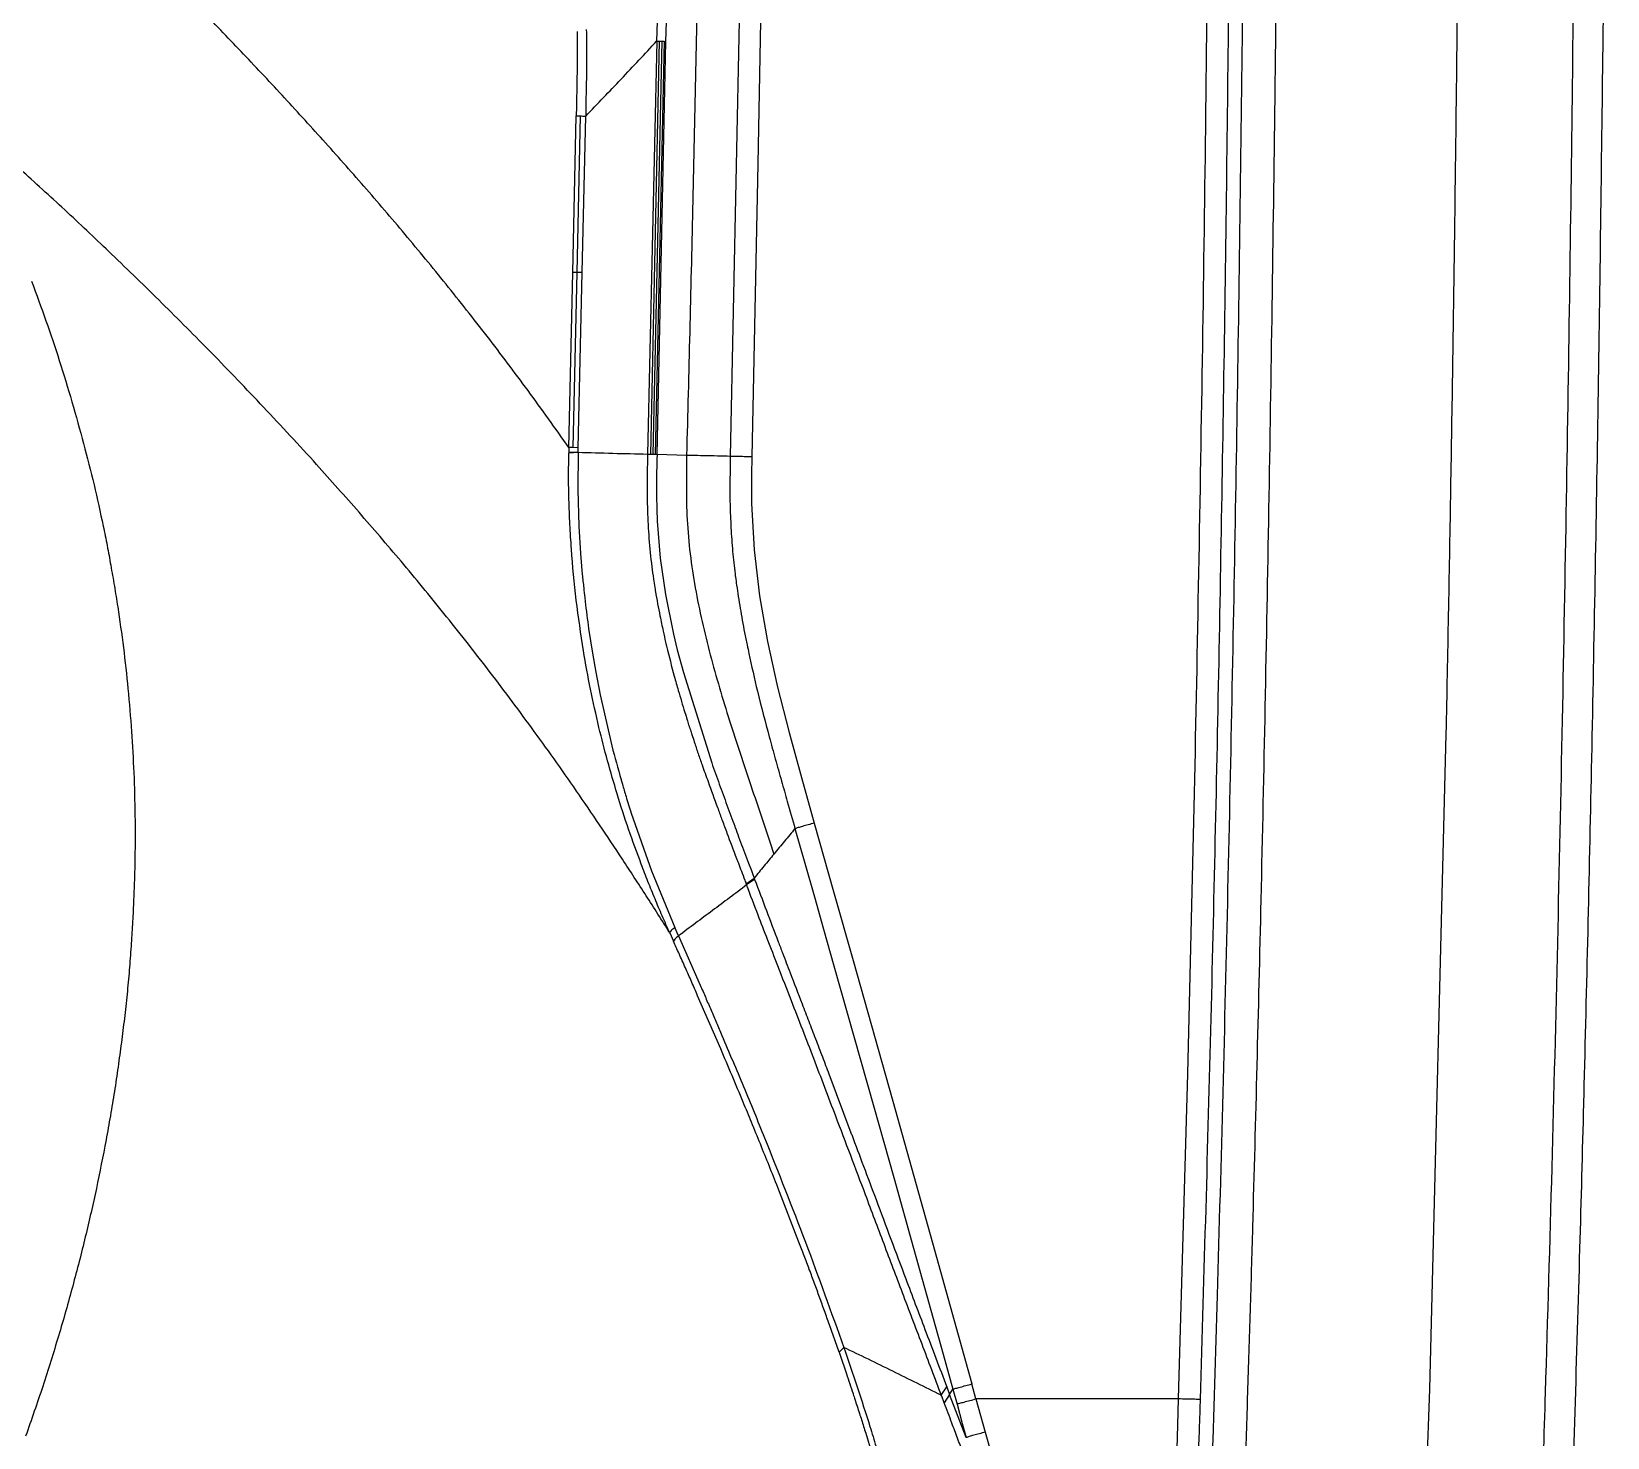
# Model space of a CAD drawing. Extents: x -51 to 27, y -13 to 136.
# Drawn here: x 17.06 to 27.29, y 25.45 to 34.58 of the extents above; entities that cross this region are included whole.
import ezdxf

# ---------------------------------------------------------------- set-up
doc = ezdxf.new("R2010")
doc.units = 0
doc.header["$MEASUREMENT"] = 0
doc.layers.add('GEOMETRY', color=2, linetype='Continuous', lineweight=25)

# ---------------------------------------------------------------- blocks, each defined once
blk = doc.blocks.new('2026 MONTERREY-BLOOM')
at = {"layer": 'GEOMETRY'}
for p, q in [((32.8, -49.07), (32.797, -49.198)), ((32.858, -49.199), (32.861, -49.071)), ((33.333, -49.064), (33.315, -50.007)), ((33.473, -49.067), (33.455, -49.994)), ((32.798, -49.198), (32.739, -51.881)), ((32.815, -49.198), (32.757, -51.881)), ((32.832, -49.198), (32.773, -51.882)), ((32.846, -49.198), (32.788, -51.882)), ((32.797, -49.198), (32.815, -49.198)), ((32.8, -51.882), (32.858, -49.199)), ((32.815, -49.198), (32.832, -49.198)), ((32.832, -49.198), (32.846, -49.198)), ((32.846, -49.198), (32.858, -49.199)), ((32.279, -49.496), (32.278, -49.587)), ((32.254, -50.699), (32.276, -49.683)), ((32.281, -50.699), (32.303, -49.683)), ((32.315, -50.7), (32.337, -49.684)), ((33.315, -50.007), (33.276, -51.894)), ((33.455, -49.994), (33.416, -51.897)), ((32.228, -51.837), (32.254, -50.699)), ((32.281, -50.699), (32.254, -50.699)), ((32.255, -51.837), (32.281, -50.699)), ((32.315, -50.7), (32.281, -50.699)), ((32.289, -51.838), (32.315, -50.7)), ((32.228, -51.837), (32.227, -51.867)), ((32.227, -51.867), (32.227, -51.872)), ((32.288, -51.869), (32.227, -51.867)), ((32.288, -51.869), (32.227, -51.872)), ((32.255, -51.837), (32.228, -51.837)), ((32.289, -51.838), (32.255, -51.837)), ((32.288, -51.869), (32.287, -52.109)), ((32.288, -51.869), (32.289, -51.838)), ((32.992, -51.887), (32.8, -51.882)), ((33.413, -52.05), (33.414, -52.2)), ((32.287, -52.109), (32.293, -52.347)), ((33.414, -52.2), (33.43, -52.5)), ((32.293, -52.347), (32.304, -52.524)), ((32.802, -52.315), (32.813, -52.475)), ((32.813, -52.475), (32.821, -52.554)), ((32.304, -52.524), (32.315, -52.66)), ((32.821, -52.554), (32.856, -52.791)), ((33.43, -52.5), (33.466, -52.799)), ((32.856, -52.791), (32.908, -53.048)), ((33.466, -52.799), (33.518, -53.096)), ((32.356, -53.012), (32.381, -53.171)), ((32.908, -53.048), (32.932, -53.15)), ((33.518, -53.096), (33.583, -53.392)), ((32.381, -53.171), (32.402, -53.296)), ((32.932, -53.15), (32.971, -53.297)), ((32.402, -53.296), (32.431, -53.443)), ((32.971, -53.297), (33.155, -53.883)), ((33.583, -53.392), (33.658, -53.686)), ((32.431, -53.443), (32.507, -53.774)), ((33.658, -53.686), (33.738, -53.98)), ((37.923, -53.695), (37.815, -57.951)), ((33.738, -53.98), (33.821, -54.275)), ((36.288, -54.08), (36.245, -55.903)), ((32.633, -54.21), (32.764, -54.585)), ((33.696, -54.311), (33.759, -54.536)), ((33.821, -54.275), (33.947, -54.719)), ((33.356, -54.432), (33.394, -54.535)), ((33.394, -54.535), (33.413, -54.584)), ((33.759, -54.536), (33.822, -54.755)), ((32.764, -54.585), (32.915, -54.953)), ((33.379, -54.669), (33.431, -54.632)), ((33.434, -54.641), (33.382, -54.677)), ((33.413, -54.584), (33.422, -54.608)), ((33.422, -54.608), (33.429, -54.626)), ((33.429, -54.626), (33.43, -54.629)), ((33.43, -54.629), (33.431, -54.632)), ((33.431, -54.632), (33.434, -54.641)), ((33.382, -54.677), (33.379, -54.669)), ((33.947, -54.719), (34.073, -55.167)), ((33.822, -54.755), (33.881, -54.964)), ((32.883, -54.988), (32.907, -55.043)), ((32.939, -55.008), (32.915, -54.953)), ((32.939, -55.008), (33.081, -55.328)), ((33.881, -54.964), (33.949, -55.202)), ((33.949, -55.202), (34.208, -56.117)), ((34.073, -55.167), (34.331, -56.082)), ((33.214, -55.741), (33.064, -55.396)), ((33.916, -55.904), (34.059, -56.286)), ((36.245, -55.903), (36.185, -58.014)), ((34.208, -56.117), (34.337, -56.577)), ((34.331, -56.082), (34.589, -57.001)), ((34.337, -56.577), (34.466, -57.035)), ((33.722, -56.996), (33.584, -56.641)), ((34.466, -57.035), (34.594, -57.493)), ((34.589, -57.001), (34.844, -57.917)), ((34.594, -57.493), (34.658, -57.723)), ((33.983, -57.712), (33.92, -57.533)), ((34.013, -57.68), (33.983, -57.712)), ((33.983, -57.712), (33.987, -57.724)), ((33.987, -57.724), (34.03, -57.852)), ((34.658, -57.723), (34.721, -57.951)), ((34.871, -58.014), (34.844, -57.917)), ((34.646, -57.991), (34.682, -57.937)), ((34.7, -57.985), (34.665, -58.04)), ((34.7, -57.985), (34.721, -57.951)), ((34.807, -58.265), (34.7, -57.985)), ((34.721, -57.951), (34.748, -58.048)), ((34.871, -58.014), (34.931, -58.231)), ((36.185, -58.014), (34.871, -58.014)), ((36.185, -58.014), (36.179, -58.186)), ((37.815, -57.951), (37.742, -60.078)), ((34.748, -58.048), (34.782, -58.174)), ((34.782, -58.174), (34.807, -58.265)), ((36.179, -58.186), (36.173, -58.412)), ((34.155, -58.238), (34.232, -58.497)), ((34.931, -58.231), (34.967, -58.361)), ((36.319, -58.256), (36.314, -58.41))]:
    blk.add_line(p, q, dxfattribs=at)
at = {"layer": 'GEOMETRY', "flags": 128}
for points in [[(36.327, -58.019), (36.326, -58.037), (36.325, -58.055)], [(36.325, -58.055), (36.324, -58.085), (36.324, -58.114)]]:
    blk.add_lwpolyline(points, dxfattribs=at)
at = {"layer": 'GEOMETRY'}
for points, knots in [([(36.859, -38.985), (36.859, -39.022), (36.859, -39.104), (36.859, -39.239), (36.859, -39.396), (36.859, -39.568), (36.859, -39.736), (36.859, -39.877), (36.859, -39.976), (36.859, -40.077), (36.859, -40.194), (36.859, -40.34), (36.859, -40.483), (36.859, -40.621), (36.859, -40.823), (36.859, -41.098), (36.859, -41.453), (36.859, -41.82), (36.858, -42.212), (36.858, -42.618), (36.857, -43.039), (36.855, -43.462), (36.854, -43.893), (36.852, -44.335), (36.849, -45.064), (36.843, -46.07), (36.836, -47.022), (36.831, -47.633), (36.828, -47.913), (36.826, -48.213), (36.822, -48.535), (36.819, -48.88), (36.815, -49.226), (36.807, -49.906), (36.793, -50.909), (36.772, -52.226), (36.748, -53.511), (36.723, -54.715), (36.695, -55.842), (36.674, -56.641), (36.659, -57.171), (36.651, -57.441), (36.643, -57.709), (36.634, -57.975), (36.626, -58.239), (36.607, -58.826), (36.576, -59.723), (36.54, -60.635), (36.515, -61.236), (36.502, -61.54), (36.489, -61.84), (36.474, -62.155), (36.458, -62.501), (36.434, -63.003), (36.402, -63.633), (36.361, -64.364), (36.324, -64.988), (36.291, -65.509), (36.264, -65.92), (36.245, -66.194), (36.235, -66.339), (36.232, -66.374), (36.23, -66.409), (36.227, -66.443), (36.224, -66.478), (36.222, -66.512), (36.219, -66.547), (36.202, -66.781), (36.169, -67.208), (36.117, -67.82), (36.064, -68.396), (36.011, -68.934), (35.958, -69.431), (35.907, -69.882), (35.858, -70.263), (35.795, -70.569), (35.731, -70.824), (35.665, -71.043), (35.608, -71.209), (35.566, -71.323), (35.532, -71.409), (35.497, -71.495), (35.461, -71.58), (35.423, -71.664), (35.351, -71.817), (35.28, -71.955), (35.211, -72.079), (35.186, -72.123), (35.158, -72.17), (35.119, -72.236), (34.999, -72.43), (34.784, -72.739), (34.483, -73.096), (34.184, -73.398), (33.895, -73.652), (33.59, -73.886), (33.269, -74.098), (32.934, -74.287), (32.564, -74.465), (32.157, -74.623), (31.712, -74.754), (31.259, -74.849), (30.8, -74.902), (30.344, -74.954), (29.886, -75.002), (29.441, -75.046), (29.006, -75.087), (28.583, -75.124), (28.161, -75.158), (27.739, -75.191), (27.315, -75.223), (26.731, -75.263), (25.992, -75.311), (25.095, -75.363), (24.191, -75.41), (23.309, -75.453), (22.377, -75.495), (21.391, -75.536), (20.304, -75.576), (19.184, -75.614), (18.079, -75.647), (16.991, -75.677), (16.207, -75.696), (15.689, -75.708), (15.444, -75.713), (15.198, -75.719), (14.951, -75.724), (14.703, -75.729), (14.453, -75.734), (13.759, -75.748), (12.604, -75.768), (11.388, -75.786), (10.554, -75.796), (10.116, -75.801), (9.68, -75.806), (9.248, -75.81), (8.828, -75.814), (8.28, -75.819), (7.585, -75.825), (6.735, -75.83), (5.853, -75.835), (4.966, -75.839), (3.975, -75.842), (2.91, -75.844), (1.754, -75.846), (0.609, -75.847), (-0.455, -75.847), (-1.44, -75.846), (-2.343, -75.845), (-3.238, -75.843), (-3.829, -75.842), (-4.118, -75.841)], [0, 0, 0, 0, 0.0015205, 0.0033457, 0.0054756, 0.007915, 0.0103829, 0.0122963, 0.0136552, 0.0144139, 0.0164289, 0.0184285, 0.0203659, 0.0222411, 0.0240541, 0.0286038, 0.0334271, 0.0385312, 0.0435423, 0.0493867, 0.0550992, 0.0606799, 0.0666233, 0.0726617, 0.0786535, 0.0963497, 0.113627, 0.1174481, 0.121248, 0.1250268, 0.1296573, 0.1343866, 0.1390883, 0.1437626, 0.1620811, 0.1799649, 0.1974138, 0.2144282, 0.2290414, 0.2433183, 0.2470019, 0.2506624, 0.2542999, 0.2579143, 0.2615057, 0.265074, 0.2818429, 0.2980744, 0.3022367, 0.3063621, 0.3104507, 0.3145025, 0.3191882, 0.3245637, 0.3349686, 0.3449124, 0.3543951, 0.3604013, 0.3662067, 0.3711496, 0.3716267, 0.3721023, 0.3725764, 0.3730489, 0.37352, 0.3739896, 0.3744577, 0.3749243, 0.3835541, 0.3918977, 0.3999554, 0.4071383, 0.4139151, 0.4202961, 0.4256539, 0.4295637, 0.4329884, 0.436386, 0.4388658, 0.4401192, 0.4413721, 0.4426249, 0.443878, 0.4451317, 0.4463864, 0.4507691, 0.4514578, 0.4521466, 0.4528356, 0.4537108, 0.455254, 0.4621392, 0.4690242, 0.4742408, 0.4794587, 0.4846756, 0.4898923, 0.4951112, 0.5003286, 0.5066101, 0.5128922, 0.519174, 0.5254609, 0.5317008, 0.5378835, 0.5442016, 0.5499516, 0.55566, 0.5615042, 0.5671845, 0.5729289, 0.5788098, 0.5910574, 0.6030653, 0.6154142, 0.6279319, 0.6390692, 0.6533928, 0.6681633, 0.6833808, 0.6990455, 0.7132005, 0.7277021, 0.7310052, 0.7343258, 0.7376638, 0.7410194, 0.7443924, 0.7477829, 0.7511908, 0.7726989, 0.7948379, 0.8007406, 0.8066865, 0.8126757, 0.8184869, 0.8242755, 0.829799, 0.8408264, 0.8525895, 0.8644161, 0.8767764, 0.8887042, 0.904785, 0.9201624, 0.9358208, 0.9514061, 0.963534, 0.9759348, 0.9882033, 1, 1, 1, 1]), ([(36.643, -38.985), (36.643, -39.828), (36.644, -41.551), (36.638, -44.154), (36.623, -46.796), (36.598, -49.436), (36.56, -52.073), (36.508, -54.709), (36.443, -57.234), (36.364, -59.65), (36.27, -61.957), (36.155, -64.262), (36.031, -66.228), (35.9, -67.852), (35.802, -68.877), (35.716, -69.638), (35.663, -70.134), (35.567, -70.618), (35.44, -71.049), (35.293, -71.432), (35.137, -71.768), (34.958, -72.092), (34.757, -72.403), (34.535, -72.7), (34.293, -72.981), (34.032, -73.244), (33.754, -73.488), (33.46, -73.713), (33.15, -73.917), (32.828, -74.099), (32.47, -74.269), (32.078, -74.421), (31.65, -74.547), (31.21, -74.637), (30.76, -74.689), (30.304, -74.741), (29.845, -74.789), (29.117, -74.861), (28.118, -74.947), (26.517, -75.064), (24.581, -75.177), (22.165, -75.291), (19.603, -75.387), (16.893, -75.466), (14.119, -75.527), (11.282, -75.573), (9.295, -75.594), (8.222, -75.603), (8.062, -75.605), (7.902, -75.606), (7.75, -75.607), (7.619, -75.608), (7.509, -75.609), (7.406, -75.61), (7.287, -75.61), (6.823, -75.614), (5.731, -75.62), (3.332, -75.628), (-0.049, -75.632), (-2.762, -75.627), (-4.118, -75.625)], [0, 0, 0, 0, 0.034488, 0.070526, 0.106569, 0.142591, 0.178588, 0.214528, 0.250471, 0.281965, 0.313469, 0.344975, 0.376447, 0.394063, 0.411668, 0.418581, 0.425411, 0.432079, 0.438744, 0.443794, 0.448844, 0.453894, 0.458943, 0.463993, 0.469043, 0.474092, 0.479142, 0.484192, 0.489242, 0.494293, 0.499343, 0.505424, 0.511505, 0.517586, 0.523766, 0.530042, 0.536349, 0.542658, 0.560012, 0.577374, 0.608371, 0.639386, 0.67635, 0.71332, 0.75032, 0.789907, 0.829466, 0.831649, 0.833831, 0.836013, 0.838185, 0.84005, 0.841408, 0.842657, 0.844259, 0.846315, 0.861623, 0.88897, 0.944497, 1, 1, 1, 1]), ([(38.789, -38.985), (38.789, -39.144), (38.79, -39.479), (38.79, -40.007), (38.79, -40.584), (38.79, -41.209), (38.789, -41.879), (38.788, -42.59), (38.786, -43.369), (38.784, -44.213), (38.779, -45.124), (38.774, -46.073), (38.767, -47.056), (38.757, -48.168), (38.744, -49.41), (38.726, -50.782), (38.704, -52.185), (38.678, -53.613), (38.647, -55.058), (38.611, -56.514), (38.582, -57.487), (38.567, -57.974)], [0, 0, 0, 0, 0.025085, 0.052924, 0.083385, 0.116332, 0.151634, 0.189155, 0.228763, 0.274582, 0.322586, 0.372596, 0.424436, 0.477926, 0.548269, 0.620638, 0.694667, 0.769986, 0.846227, 0.923021, 1, 1, 1, 1]), ([(38.024, -45.524), (38.021, -46.1), (38.013, -47.236), (37.997, -48.916), (37.977, -50.55), (37.953, -52.138), (37.933, -53.181), (37.923, -53.695)], [0, 0, 0, 0, 0.21137, 0.417053, 0.617051, 0.811366, 1, 1, 1, 1]), ([(38.972, -45.675), (38.968, -46.268), (38.96, -47.453), (38.947, -48.639), (38.941, -49.232)], [0, 0, 0, 0, 0.500062, 1, 1, 1, 1]), ([(36.379, -48.115), (36.373, -48.633), (36.363, -49.654), (36.342, -51.166), (36.317, -52.637), (36.298, -53.603), (36.288, -54.08)], [0, 0, 0, 0, 0.260278, 0.513702, 0.760276, 1, 1, 1, 1]), ([(36.52, -48.116), (36.511, -48.944), (36.493, -50.596), (36.452, -53.073), (36.399, -55.546), (36.351, -57.194), (36.327, -58.019)], [0, 0, 0, 0, 0.250623, 0.500602, 0.75018, 1, 1, 1, 1]), ([(33.065, -48.686), (33.054, -49.22), (33.032, -50.287), (33.006, -51.353), (32.992, -51.887)], [0, 0, 0, 0, 0.499971, 1, 1, 1, 1]), ([(30.099, -49.264), (30.011, -49.172), (29.835, -48.987), (29.658, -48.807), (29.57, -48.718)], [0, 0, 0, 0, 0.500896, 1, 1, 1, 1]), ([(32.281, -49.135), (32.281, -49.165), (32.281, -49.196), (32.282, -49.241), (32.281, -49.271), (32.281, -49.3), (32.281, -49.315)], [0, 0, 0, 0, 0.499998, 0.514438, 0.749999, 1, 1, 1, 1]), ([(32.337, -49.684), (32.414, -49.604), (32.568, -49.444), (32.721, -49.28), (32.797, -49.198)], [0, 0, 0, 0, 0.498926, 1, 1, 1, 1]), ([(30.631, -49.839), (30.542, -49.742), (30.366, -49.547), (30.188, -49.358), (30.099, -49.264)], [0, 0, 0, 0, 0.501321, 1, 1, 1, 1]), ([(32.281, -49.315), (32.281, -49.345), (32.281, -49.406), (32.28, -49.466), (32.279, -49.496)], [0, 0, 0, 0, 0.500001, 1, 1, 1, 1]), ([(32.342, -49.283), (32.342, -49.327), (32.342, -49.391), (32.341, -49.464), (32.34, -49.507), (32.34, -49.528), (32.339, -49.542)], [0, 0, 0, 0, 0.499998, 0.749999, 0.840376, 1, 1, 1, 1]), ([(38.941, -49.232), (38.931, -50.002), (38.912, -51.544), (38.883, -53.085), (38.868, -53.855)], [0, 0, 0, 0, 0.4999994, 1, 1, 1, 1]), ([(32.278, -49.587), (32.278, -49.594), (32.277, -49.61), (32.277, -49.625), (32.277, -49.633)], [0, 0, 0, 0, 0.49437, 1, 1, 1, 1]), ([(32.339, -49.542), (32.339, -49.566), (32.338, -49.613), (32.337, -49.66), (32.337, -49.684)], [0, 0, 0, 0, 0.500312, 1, 1, 1, 1]), ([(32.277, -49.633), (32.277, -49.637), (32.277, -49.645), (32.276, -49.653), (32.276, -49.657)], [0, 0, 0, 0, 0.494272, 1, 1, 1, 1]), ([(32.276, -49.657), (32.276, -49.661), (32.276, -49.67), (32.276, -49.678), (32.276, -49.683)], [0, 0, 0, 0, 0.49191, 1, 1, 1, 1]), ([(32.276, -49.683), (32.28, -49.683), (32.288, -49.683), (32.298, -49.683), (32.303, -49.683)], [0, 0, 0, 0, 0.4999998, 1, 1, 1, 1]), ([(32.303, -49.683), (32.308, -49.683), (32.318, -49.684), (32.331, -49.684), (32.337, -49.684)], [0, 0, 0, 0, 0.5, 1, 1, 1, 1]), ([(31.164, -50.452), (31.075, -50.347), (30.898, -50.138), (30.72, -49.939), (30.631, -49.839)], [0, 0, 0, 0, 0.501404, 1, 1, 1, 1]), ([(31.697, -51.113), (31.608, -51), (31.431, -50.773), (31.253, -50.559), (31.164, -50.452)], [0, 0, 0, 0, 0.501636, 1, 1, 1, 1]), ([(28.739, -50.756), (28.77, -50.842), (28.834, -51.012), (28.891, -51.185), (28.919, -51.271)], [0, 0, 0, 0, 0.5031228, 1, 1, 1, 1]), ([(32.228, -51.837), (32.14, -51.712), (31.964, -51.464), (31.786, -51.23), (31.697, -51.113)], [0, 0, 0, 0, 0.5015903, 1, 1, 1, 1]), ([(30.245, -51.574), (30.189, -51.515), (30.077, -51.396), (29.964, -51.28), (29.907, -51.222)], [0, 0, 0, 0, 0.500327, 1, 1, 1, 1]), ([(28.919, -51.271), (28.947, -51.36), (29.003, -51.539), (29.052, -51.72), (29.077, -51.811)], [0, 0, 0, 0, 0.499706, 1, 1, 1, 1]), ([(30.59, -51.947), (30.533, -51.884), (30.418, -51.759), (30.303, -51.636), (30.245, -51.574)], [0, 0, 0, 0, 0.5003757, 1, 1, 1, 1]), ([(29.077, -51.811), (29.1, -51.899), (29.146, -52.077), (29.185, -52.257), (29.204, -52.346)], [0, 0, 0, 0, 0.501252, 1, 1, 1, 1]), ([(32.228, -52.173), (32.227, -52.123), (32.225, -52.023), (32.227, -51.922), (32.227, -51.872)], [0, 0, 0, 0, 0.5000002, 1, 1, 1, 1]), ([(32.739, -51.881), (32.739, -51.896), (32.738, -51.927), (32.737, -51.957), (32.737, -51.972)], [0, 0, 0, 0, 0.50351, 1, 1, 1, 1]), ([(32.757, -51.881), (32.754, -51.881), (32.748, -51.881), (32.742, -51.881), (32.739, -51.881)], [0, 0, 0, 0, 0.499998, 1, 1, 1, 1]), ([(32.773, -51.882), (32.771, -51.882), (32.765, -51.881), (32.76, -51.881), (32.757, -51.881)], [0, 0, 0, 0, 0.500001, 1, 1, 1, 1]), ([(32.737, -51.972), (32.737, -51.987), (32.736, -52.018), (32.736, -52.048), (32.736, -52.063)], [0, 0, 0, 0, 0.499572, 1, 1, 1, 1]), ([(32.788, -51.882), (32.785, -51.882), (32.781, -51.882), (32.776, -51.882), (32.773, -51.882)], [0, 0, 0, 0, 0.499999, 1, 1, 1, 1]), ([(32.8, -51.882), (32.798, -51.882), (32.794, -51.882), (32.79, -51.882), (32.788, -51.882)], [0, 0, 0, 0, 0.5000014, 1, 1, 1, 1]), ([(32.8, -51.882), (32.798, -51.955), (32.794, -52.099), (32.799, -52.243), (32.802, -52.315)], [0, 0, 0, 0, 0.502993, 1, 1, 1, 1]), ([(32.992, -51.887), (32.99, -52.036), (32.987, -52.333), (33.046, -52.777), (33.149, -53.211), (33.277, -53.637), (33.419, -54.058), (33.512, -54.337), (33.559, -54.476)], [0, 0, 0, 0, 0.16699, 0.333929, 0.501045, 0.668, 0.834338, 1, 1, 1, 1]), ([(33.276, -51.894), (33.219, -51.892), (33.106, -51.89), (33.03, -51.888), (32.992, -51.887)], [0, 0, 0, 0, 0.50016, 1, 1, 1, 1]), ([(33.276, -51.894), (33.276, -51.912), (33.275, -51.949), (33.274, -51.987), (33.274, -52.005)], [0, 0, 0, 0, 0.506896, 1, 1, 1, 1]), ([(33.416, -51.897), (33.402, -51.896), (33.375, -51.896), (33.337, -51.895), (33.302, -51.894), (33.285, -51.894), (33.276, -51.894)], [0, 0, 0, 0, 0.249979, 0.499972, 0.749979, 1, 1, 1, 1]), ([(33.416, -51.897), (33.415, -51.932), (33.414, -51.973), (33.414, -52.024), (33.414, -52.04), (33.413, -52.05)], [0, 0, 0, 0, 0.683875, 0.800357, 1, 1, 1, 1]), ([(32.736, -52.063), (32.736, -52.094), (32.736, -52.154), (32.737, -52.215), (32.738, -52.246)], [0, 0, 0, 0, 0.499891, 1, 1, 1, 1]), ([(33.274, -52.005), (33.274, -52.02), (33.274, -52.049), (33.273, -52.079), (33.273, -52.094)], [0, 0, 0, 0, 0.501109, 1, 1, 1, 1]), ([(33.273, -52.094), (33.273, -52.112), (33.273, -52.148), (33.274, -52.185), (33.274, -52.203)], [0, 0, 0, 0, 0.499239, 1, 1, 1, 1]), ([(32.738, -52.246), (32.741, -52.306), (32.746, -52.428), (32.759, -52.549), (32.766, -52.61)], [0, 0, 0, 0, 0.500018, 1, 1, 1, 1]), ([(33.274, -52.203), (33.276, -52.255), (33.279, -52.357), (33.287, -52.46), (33.291, -52.511)], [0, 0, 0, 0, 0.500405, 1, 1, 1, 1]), ([(29.204, -52.346), (29.213, -52.389), (29.23, -52.473), (29.246, -52.559), (29.253, -52.601)], [0, 0, 0, 0, 0.4993753, 1, 1, 1, 1]), ([(32.322, -53.156), (32.306, -53.047), (32.272, -52.828), (32.253, -52.606), (32.244, -52.496)], [0, 0, 0, 0, 0.5, 1, 1, 1, 1]), ([(33.291, -52.511), (33.296, -52.56), (33.301, -52.609), (33.308, -52.659), (33.308, -52.666), (33.311, -52.69), (33.318, -52.737), (33.324, -52.779), (33.328, -52.803)], [0, 0, 0, 0, 0.4999993, 0.5020776, 0.5191538, 0.5672148, 0.7500004, 1, 1, 1, 1]), ([(29.253, -52.601), (29.261, -52.646), (29.277, -52.735), (29.291, -52.825), (29.298, -52.87)], [0, 0, 0, 0, 0.502515, 1, 1, 1, 1]), ([(32.315, -52.66), (32.318, -52.689), (32.323, -52.739), (32.329, -52.796), (32.332, -52.824), (32.333, -52.832), (32.34, -52.894), (32.348, -52.953), (32.356, -53.012)], [0, 0, 0, 0, 0.250002, 0.429156, 0.478124, 0.492451, 0.500005, 1, 1, 1, 1]), ([(32.766, -52.61), (32.77, -52.636), (32.776, -52.682), (32.784, -52.732), (32.788, -52.759), (32.798, -52.821), (32.809, -52.877), (32.819, -52.93)], [0, 0, 0, 0, 0.250003, 0.420299, 0.471473, 0.500009, 1, 1, 1, 1]), ([(29.298, -52.87), (29.311, -52.958), (29.337, -53.135), (29.356, -53.313), (29.365, -53.402)], [0, 0, 0, 0, 0.498562, 1, 1, 1, 1]), ([(33.328, -52.803), (33.332, -52.829), (33.34, -52.881), (33.349, -52.932), (33.354, -52.958)], [0, 0, 0, 0, 0.499939, 1, 1, 1, 1]), ([(32.819, -52.93), (32.826, -52.963), (32.838, -53.02), (32.852, -53.083), (32.859, -53.114), (32.861, -53.123), (32.862, -53.126), (32.878, -53.192), (32.895, -53.257), (32.912, -53.322)], [0, 0, 0, 0, 0.250003, 0.430968, 0.47947, 0.493234, 0.497494, 0.500008, 1, 1, 1, 1]), ([(33.354, -52.958), (33.359, -52.985), (33.368, -53.038), (33.379, -53.092), (33.385, -53.118)], [0, 0, 0, 0, 0.49993, 1, 1, 1, 1]), ([(33.385, -53.118), (33.389, -53.137), (33.41, -53.237), (33.455, -53.437), (33.503, -53.617), (33.529, -53.716)], [0, 0, 0, 0, 0.091858, 0.5, 1, 1, 1, 1]), ([(29.365, -53.402), (29.373, -53.495), (29.39, -53.676), (29.398, -53.859), (29.403, -53.948)], [0, 0, 0, 0, 0.5093965, 1, 1, 1, 1]), ([(32.912, -53.322), (32.917, -53.337), (32.925, -53.368), (32.934, -53.398), (32.938, -53.414)], [0, 0, 0, 0, 0.500158, 1, 1, 1, 1]), ([(32.938, -53.414), (32.945, -53.437), (32.959, -53.485), (32.973, -53.532), (32.981, -53.556)], [0, 0, 0, 0, 0.500238, 1, 1, 1, 1]), ([(32.981, -53.556), (32.986, -53.572), (32.994, -53.599), (33.003, -53.629), (33.008, -53.645), (33.012, -53.656), (33.018, -53.674), (33.028, -53.706), (33.037, -53.732), (33.042, -53.748)], [0, 0, 0, 0, 0.25, 0.420657, 0.471738, 0.5, 0.591012, 0.75, 1, 1, 1, 1]), ([(32.541, -54.086), (32.52, -54.014), (32.477, -53.871), (32.441, -53.726), (32.423, -53.654)], [0, 0, 0, 0, 0.5, 1, 1, 1, 1]), ([(33.529, -53.716), (33.542, -53.764), (33.568, -53.859), (33.595, -53.954), (33.608, -54.002)], [0, 0, 0, 0, 0.499845, 1, 1, 1, 1]), ([(32.507, -53.774), (32.526, -53.847), (32.546, -53.921), (32.57, -54.004), (32.58, -54.04), (32.602, -54.112), (32.621, -54.174), (32.633, -54.21)], [0, 0, 0, 0, 0.499993, 0.507345, 0.570364, 0.749998, 1, 1, 1, 1]), ([(33.042, -53.748), (33.05, -53.773), (33.067, -53.823), (33.084, -53.873), (33.093, -53.897)], [0, 0, 0, 0, 0.499999, 1, 1, 1, 1]), ([(33.093, -53.897), (33.099, -53.916), (33.112, -53.952), (33.125, -53.988), (33.132, -54.006)], [0, 0, 0, 0, 0.500236, 1, 1, 1, 1]), ([(33.155, -53.883), (33.172, -53.929), (33.204, -54.022), (33.238, -54.113), (33.254, -54.159)], [0, 0, 0, 0, 0.500259, 1, 1, 1, 1]), ([(38.868, -53.855), (38.853, -54.562), (38.836, -55.31), (38.809, -56.371), (38.79, -57.078), (38.77, -57.745), (38.759, -58.099)], [0, 0, 0, 0, 0.5, 0.528324, 0.75, 1, 1, 1, 1]), ([(33.132, -54.006), (33.152, -54.062), (33.173, -54.121), (33.204, -54.205), (33.224, -54.26), (33.244, -54.312), (33.254, -54.34)], [0, 0, 0, 0, 0.5, 0.529481, 0.75, 1, 1, 1, 1]), ([(33.608, -54.002), (33.621, -54.046), (33.65, -54.149), (33.679, -54.252), (33.696, -54.311)], [0, 0, 0, 0, 0.433883, 1, 1, 1, 1]), ([(32.698, -54.543), (32.67, -54.467), (32.614, -54.316), (32.565, -54.163), (32.541, -54.086)], [0, 0, 0, 0, 0.5, 1, 1, 1, 1]), ([(33.254, -54.159), (33.271, -54.205), (33.289, -54.253), (33.314, -54.321), (33.331, -54.367), (33.347, -54.41), (33.356, -54.432)], [0, 0, 0, 0, 0.5, 0.528806, 0.75, 1, 1, 1, 1]), ([(33.696, -54.311), (33.673, -54.338), (33.627, -54.393), (33.582, -54.448), (33.559, -54.476)], [0, 0, 0, 0, 0.501308, 1, 1, 1, 1]), ([(33.821, -54.275), (33.808, -54.279), (33.781, -54.286), (33.744, -54.297), (33.714, -54.305), (33.702, -54.309), (33.696, -54.311)], [0, 0, 0, 0, 0.249996, 0.5, 0.750004, 1, 1, 1, 1]), ([(33.254, -54.34), (33.275, -54.395), (33.299, -54.46), (33.331, -54.542), (33.349, -54.589), (33.365, -54.631), (33.375, -54.658), (33.378, -54.665), (33.379, -54.668), (33.379, -54.669)], [0, 0, 0, 0, 0.499999, 0.592767, 0.749998, 0.928666, 0.977748, 0.992227, 1, 1, 1, 1]), ([(29.41, -54.504), (29.409, -54.551), (29.407, -54.646), (29.403, -54.742), (29.401, -54.789)], [0, 0, 0, 0, 0.499032, 1, 1, 1, 1]), ([(33.559, -54.476), (33.537, -54.502), (33.495, -54.554), (33.452, -54.606), (33.431, -54.632)], [0, 0, 0, 0, 0.5012742, 1, 1, 1, 1]), ([(33.434, -54.641), (33.485, -54.776), (33.545, -54.935), (33.622, -55.137), (33.674, -55.271), (33.716, -55.382), (33.742, -55.449)], [0, 0, 0, 0, 0.499999, 0.590025, 0.75, 1, 1, 1, 1]), ([(33.382, -54.677), (33.308, -54.733), (33.16, -54.843), (33.013, -54.953), (32.939, -55.008)], [0, 0, 0, 0, 0.499979, 1, 1, 1, 1]), ([(33.518, -55.031), (33.497, -54.978), (33.452, -54.86), (33.407, -54.743), (33.382, -54.677)], [0, 0, 0, 0, 0.446277, 1, 1, 1, 1]), ([(29.401, -54.789), (29.399, -54.837), (29.395, -54.932), (29.388, -55.027), (29.385, -55.074)], [0, 0, 0, 0, 0.501295, 1, 1, 1, 1]), ([(32.984, -55.215), (32.971, -55.184), (32.945, -55.127), (32.919, -55.069), (32.907, -55.043)], [0, 0, 0, 0, 0.5372961, 1, 1, 1, 1]), ([(33.673, -55.43), (33.644, -55.354), (33.592, -55.221), (33.54, -55.088), (33.518, -55.031)], [0, 0, 0, 0, 0.5700679, 1, 1, 1, 1]), ([(29.385, -55.074), (29.381, -55.126), (29.374, -55.231), (29.364, -55.335), (29.359, -55.387)], [0, 0, 0, 0, 0.50253, 1, 1, 1, 1]), ([(33.064, -55.396), (33.051, -55.365), (33.024, -55.305), (32.998, -55.245), (32.984, -55.215)], [0, 0, 0, 0, 0.501758, 1, 1, 1, 1]), ([(33.081, -55.328), (33.093, -55.355), (33.116, -55.409), (33.139, -55.463), (33.151, -55.49)], [0, 0, 0, 0, 0.499883, 1, 1, 1, 1]), ([(29.359, -55.387), (29.353, -55.439), (29.342, -55.544), (29.329, -55.648), (29.322, -55.701)], [0, 0, 0, 0, 0.500296, 1, 1, 1, 1]), ([(33.961, -56.179), (33.913, -56.054), (33.819, -55.805), (33.722, -55.555), (33.673, -55.43)], [0, 0, 0, 0, 0.5, 1, 1, 1, 1]), ([(33.742, -55.449), (33.749, -55.468), (33.764, -55.505), (33.778, -55.543), (33.786, -55.562)], [0, 0, 0, 0, 0.499932, 1, 1, 1, 1]), ([(33.151, -55.49), (33.163, -55.517), (33.186, -55.572), (33.21, -55.626), (33.221, -55.654)], [0, 0, 0, 0, 0.499875, 1, 1, 1, 1]), ([(33.786, -55.562), (33.793, -55.581), (33.807, -55.619), (33.822, -55.657), (33.829, -55.676)], [0, 0, 0, 0, 0.507972, 1, 1, 1, 1]), ([(33.221, -55.654), (33.268, -55.764), (33.362, -55.985), (33.453, -56.207), (33.498, -56.319)], [0, 0, 0, 0, 0.4999314, 1, 1, 1, 1]), ([(29.322, -55.701), (29.315, -55.754), (29.301, -55.859), (29.285, -55.965), (29.277, -56.018)], [0, 0, 0, 0, 0.5005, 1, 1, 1, 1]), ([(33.829, -55.676), (33.844, -55.715), (33.873, -55.791), (33.902, -55.867), (33.916, -55.904)], [0, 0, 0, 0, 0.513489, 1, 1, 1, 1]), ([(29.277, -56.018), (29.268, -56.07), (29.251, -56.175), (29.232, -56.28), (29.223, -56.333)], [0, 0, 0, 0, 0.50134, 1, 1, 1, 1]), ([(33.471, -56.359), (33.452, -56.312), (33.415, -56.222), (33.378, -56.131), (33.36, -56.088)], [0, 0, 0, 0, 0.520319, 1, 1, 1, 1]), ([(33.584, -56.641), (33.566, -56.594), (33.528, -56.5), (33.49, -56.406), (33.471, -56.359)], [0, 0, 0, 0, 0.50179, 1, 1, 1, 1]), ([(33.498, -56.319), (33.588, -56.544), (33.768, -56.995), (33.931, -57.452), (34.013, -57.68)], [0, 0, 0, 0, 0.4996724, 1, 1, 1, 1]), ([(34.059, -56.286), (34.061, -56.29), (34.088, -56.362), (34.142, -56.507), (34.195, -56.647), (34.222, -56.719)], [0, 0, 0, 0, 0.0295782, 0.4999996, 1, 1, 1, 1]), ([(34.394, -57.326), (34.354, -57.22), (34.274, -57.008), (34.194, -56.796), (34.154, -56.689)], [0, 0, 0, 0, 0.5, 1, 1, 1, 1]), ([(34.222, -56.719), (34.254, -56.805), (34.318, -56.977), (34.383, -57.148), (34.415, -57.234)], [0, 0, 0, 0, 0.4999996, 1, 1, 1, 1]), ([(29.088, -56.962), (29.075, -57.015), (29.049, -57.122), (29.02, -57.229), (29.006, -57.282)], [0, 0, 0, 0, 0.496625, 1, 1, 1, 1]), ([(33.789, -57.175), (33.778, -57.145), (33.756, -57.085), (33.733, -57.025), (33.722, -56.996)], [0, 0, 0, 0, 0.500307, 1, 1, 1, 1]), ([(33.855, -57.354), (33.845, -57.324), (33.823, -57.264), (33.801, -57.204), (33.789, -57.175)], [0, 0, 0, 0, 0.498644, 1, 1, 1, 1]), ([(29.006, -57.282), (28.991, -57.336), (28.962, -57.444), (28.93, -57.552), (28.914, -57.606)], [0, 0, 0, 0, 0.496813, 1, 1, 1, 1]), ([(33.92, -57.533), (33.909, -57.503), (33.888, -57.443), (33.866, -57.384), (33.855, -57.354)], [0, 0, 0, 0, 0.499892, 1, 1, 1, 1]), ([(28.914, -57.606), (28.881, -57.715), (28.814, -57.934), (28.738, -58.149), (28.7, -58.257)], [0, 0, 0, 0, 0.5, 1, 1, 1, 1]), ([(34.013, -57.68), (34.042, -57.765), (34.101, -57.936), (34.155, -58.108), (34.183, -58.194)], [0, 0, 0, 0, 0.4999999, 1, 1, 1, 1]), ([(34.331, -57.835), (34.278, -57.809), (34.173, -57.757), (34.066, -57.706), (34.013, -57.68)], [0, 0, 0, 0, 0.500224, 1, 1, 1, 1]), ([(34.646, -57.991), (34.626, -57.936), (34.584, -57.825), (34.542, -57.715), (34.521, -57.659)], [0, 0, 0, 0, 0.5, 1, 1, 1, 1]), ([(34.03, -57.852), (34.037, -57.873), (34.052, -57.916), (34.066, -57.959), (34.073, -57.98)], [0, 0, 0, 0, 0.4995613, 1, 1, 1, 1]), ([(34.646, -57.991), (34.594, -57.965), (34.489, -57.913), (34.383, -57.861), (34.331, -57.835)], [0, 0, 0, 0, 0.501058, 1, 1, 1, 1]), ([(34.073, -57.98), (34.073, -57.981), (34.077, -57.994), (34.091, -58.036), (34.114, -58.106), (34.137, -58.18), (34.15, -58.223), (34.155, -58.238)], [0, 0, 0, 0, 0.015507, 0.142611, 0.5, 0.824352, 1, 1, 1, 1]), ([(34.665, -58.04), (34.662, -58.032), (34.656, -58.015), (34.65, -57.999), (34.646, -57.991)], [0, 0, 0, 0, 0.499196, 1, 1, 1, 1]), ([(34.682, -57.937), (34.685, -57.945), (34.691, -57.961), (34.697, -57.977), (34.7, -57.985)], [0, 0, 0, 0, 0.500013, 1, 1, 1, 1]), ([(36.327, -58.019), (36.324, -58.019), (36.318, -58.018), (36.285, -58.017), (36.239, -58.016), (36.203, -58.015), (36.185, -58.014)], [0, 0, 0, 0, 0.250015, 0.499998, 0.750012, 1, 1, 1, 1]), ([(38.567, -57.974), (38.55, -58.524), (38.514, -59.618), (38.451, -61.249), (38.38, -62.855), (38.323, -63.916), (38.294, -64.44)], [0, 0, 0, 0, 0.25494, 0.507625, 0.756493, 1, 1, 1, 1]), ([(34.715, -58.172), (34.707, -58.15), (34.69, -58.106), (34.673, -58.062), (34.665, -58.04)], [0, 0, 0, 0, 0.499053, 1, 1, 1, 1]), ([(36.324, -58.114), (36.323, -58.138), (36.321, -58.185), (36.32, -58.233), (36.319, -58.256)], [0, 0, 0, 0, 0.499981, 1, 1, 1, 1]), ([(38.759, -58.099), (38.736, -58.806), (38.69, -60.213), (38.629, -61.619), (38.598, -62.319)], [0, 0, 0, 0, 0.502422, 1, 1, 1, 1]), ([(34.183, -58.194), (34.196, -58.237), (34.218, -58.31), (34.243, -58.392), (34.256, -58.435), (34.264, -58.465), (34.278, -58.513), (34.303, -58.601), (34.322, -58.672), (34.334, -58.716)], [0, 0, 0, 0, 0.249999, 0.420328, 0.471516, 0.5, 0.592337, 0.750001, 1, 1, 1, 1]), ([(34.789, -58.369), (34.776, -58.336), (34.752, -58.27), (34.727, -58.205), (34.715, -58.172)], [0, 0, 0, 0, 0.5004074, 1, 1, 1, 1]), ([(34.931, -58.231), (34.918, -58.234), (34.892, -58.241), (34.856, -58.251), (34.825, -58.26), (34.813, -58.264), (34.807, -58.265)], [0, 0, 0, 0, 0.232048, 0.476072, 0.732061, 1, 1, 1, 1])]:
    blk.add_open_spline(points, degree=3, knots=knots, dxfattribs=at)
for points in [[(32.341, -49.122), (32.342, -49.149), (32.342, -49.203), (32.342, -49.256), (32.342, -49.283)], [(29.259, -50.581), (29.164, -50.49), (28.973, -50.308), (28.779, -50.133), (28.683, -50.045)], [(29.907, -51.222), (29.8, -51.113), (29.586, -50.896), (29.368, -50.686), (29.259, -50.581)], [(32.739, -51.881), (32.664, -51.879), (32.514, -51.876), (32.363, -51.871), (32.288, -51.869)], [(31.138, -52.575), (31.047, -52.468), (30.866, -52.255), (30.682, -52.05), (30.59, -51.947)], [(32.244, -52.496), (32.241, -52.442), (32.233, -52.335), (32.23, -52.227), (32.228, -52.173)], [(31.416, -52.914), (31.37, -52.856), (31.278, -52.742), (31.184, -52.631), (31.138, -52.575)], [(31.699, -53.273), (31.652, -53.212), (31.558, -53.091), (31.464, -52.973), (31.416, -52.914)], [(32.423, -53.654), (32.404, -53.571), (32.366, -53.406), (32.337, -53.24), (32.322, -53.156)], [(31.985, -53.655), (31.937, -53.59), (31.842, -53.461), (31.747, -53.335), (31.699, -53.273)], [(32.277, -54.067), (32.229, -53.997), (32.132, -53.857), (32.034, -53.722), (31.985, -53.655)], [(29.403, -53.948), (29.406, -54.041), (29.412, -54.225), (29.411, -54.411), (29.41, -54.504)], [(32.576, -54.51), (32.526, -54.435), (32.427, -54.285), (32.327, -54.139), (32.277, -54.067)], [(32.883, -54.988), (32.832, -54.907), (32.73, -54.745), (32.627, -54.589), (32.576, -54.51)], [(32.787, -54.767), (32.772, -54.73), (32.741, -54.655), (32.712, -54.58), (32.698, -54.543)], [(32.883, -54.988), (32.866, -54.952), (32.834, -54.878), (32.802, -54.804), (32.787, -54.767)], [(32.915, -54.953), (32.906, -54.961), (32.888, -54.975), (32.885, -54.984), (32.883, -54.988)], [(32.939, -55.008), (32.93, -55.015), (32.913, -55.03), (32.909, -55.038), (32.907, -55.043)], [(33.36, -56.088), (33.336, -56.03), (33.287, -55.914), (33.238, -55.799), (33.214, -55.741)], [(34.154, -56.689), (34.122, -56.604), (34.058, -56.434), (33.993, -56.264), (33.961, -56.179)], [(29.223, -56.333), (29.202, -56.438), (29.162, -56.648), (29.113, -56.857), (29.088, -56.962)], [(34.415, -57.234), (34.436, -57.289), (34.477, -57.399), (34.519, -57.508), (34.54, -57.563)], [(34.521, -57.659), (34.5, -57.604), (34.458, -57.493), (34.415, -57.382), (34.394, -57.326)], [(34.54, -57.563), (34.563, -57.625), (34.611, -57.75), (34.658, -57.875), (34.682, -57.937)], [(34.721, -57.951), (34.726, -57.949), (34.738, -57.946), (34.767, -57.938), (34.804, -57.928), (34.831, -57.921), (34.844, -57.917)], [(34.748, -58.048), (34.753, -58.046), (34.764, -58.043), (34.794, -58.035), (34.831, -58.025), (34.858, -58.018), (34.871, -58.014)]]:
    blk.add_open_spline(points, degree=3, dxfattribs=at)

msp = doc.modelspace()

# ---------------------------------------------------------------- block references
msp.add_blockref('2026 MONTERREY-BLOOM', (-11.682, 83.714))

doc.saveas('drawing.dxf')
